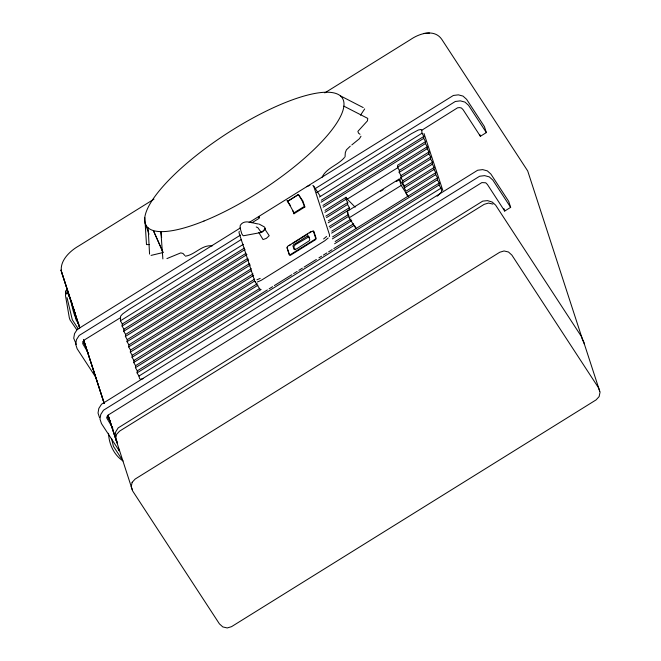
<?xml version="1.0" encoding="UTF-8"?>
<svg xmlns="http://www.w3.org/2000/svg" width="661" height="661" viewBox="0 0 661 661"><rect width="100%" height="100%" fill="white"/><g stroke="black" fill="none" stroke-linecap="round" stroke-linejoin="round"><path stroke-width="0.99" d="M143.107 378.695L140.578 379.274L139.636 378.72L138.942 376.059L137.075 372.87L137.298 370.846L135.431 367.656L135.571 365.682L133.704 362.492L133.919 360.46L132.051 357.271L132.2 355.296L130.333 352.106L130.548 350.082L128.68 346.893L128.903 344.86L127.028 341.671L127.251 339.647L125.383 336.457L125.598 334.433L123.731 331.244L123.954 329.219L122.078 326.03L122.302 323.997L120.434 320.808L120.599 316.206L122.582 313.975L129.11 309.307L241.257 239.546M67.761 291.6L66.835 289.807L65.67 291.179L65.505 295.731L69.298 317.66L70.016 319.883L76.841 329.856M345.025 156.905L345.323 152.575L346.414 149.84L350.28 146.172M439.358 194.408L441.35 192.169L441.672 190.831L440.961 188.187L439.086 185.006L439.243 183.014L437.359 179.833L437.59 177.801L435.706 174.62L435.863 172.637L433.988 169.456L434.219 167.415L432.335 164.234L432.492 162.251L430.608 159.07L430.765 157.078L428.882 153.897L429.039 151.914L427.163 148.733L427.32 146.742L425.436 143.561L425.593 141.578L423.709 138.397L423.866 136.406L421.982 133.225L421.743 130.019L420.801 129.465L418.273 130.035L411.423 133.687L316.602 192.673M329.393 236.531L329.542 234.886L313.686 186.154L312.793 185.576M328.228 222.757L349.256 209.677L349.438 207.67L347.562 204.489L347.752 202.481L345.877 199.292L346.067 197.284L325.047 210.363M435.863 172.637L406.11 191.145L404.235 187.955L404.425 185.948L402.549 182.767L402.739 180.759L400.863 177.578L401.053 175.57L399.178 172.381L399.36 170.373L397.484 167.192L397.674 165.184L427.32 146.742M239.232 231.342L238.985 232.622L254.815 281.371L260.236 289.675M287.568 246.884L287.048 247.933L289.411 255.196L290.319 255.344L315.677 239.571L316.198 238.53L313.843 231.267L312.926 231.11M259.286 224.153L264.392 226.946L265.482 228.615L262.64 231.606L260.046 232.746L262.161 231.895L264.78 229.45M321.973 177.404C326.435 167.803 337.986 165.291 344.422 157.549M360.989 136.224L359.46 138.694L351.809 144.924M360.509 115.179L364.698 108.891M106.793 417.744L107.958 416.38L108.264 416.794M323.626 238.935L326.575 236.464M328.195 237.977L324.7 240.835L261.26 280.305L257.393 282.016M437.152 196.185L438.623 195.003M153.955 199.168L78.618 246.032C68.868 251.577 57.292 263.07 62.555 275.224L79.725 328.046M324.791 92.895L410.646 39.495C419.495 33.414 434.376 28.621 441.771 39.33L527.709 170.959L582.853 340.58M240.34 227.962L77.23 329.442L74.536 333.623L73.726 338.25L76.312 344.48M249.09 222.517L453.355 95.465L458.37 94.845L463.014 96.093L466.592 99.307L484.397 126.573L486.347 132.58L480.39 136.29L463.097 109.701L461.428 108.016L459.643 107.594L457.552 107.817L421.297 130.556M251.833 222.848L259.219 218.254L258.658 216.535L259.401 217.403M287.543 201.316L298.442 194.532L302.945 201.118L304.845 206.976L293.938 213.759C293.74 210.438 281.247 191.921 290.353 205.431M287.56 201.448L298.442 194.532M240.497 235.085L79.188 335.449L76.494 339.63L75.684 344.257L77.155 348.785L94.961 376.051L94.399 374.333M315.024 188.724L455.305 101.48L460.32 100.86L464.964 102.1L468.55 105.314L486.347 132.58M120.558 317.635L84.121 340.118L82.675 343.629L88.02 352.66M120.434 320.808L243.364 244.339M293.525 213.131L304.432 206.348L302.234 200.886L298.466 194.665M319.42 197.028L421.982 133.225M122.302 323.997L244.363 248.073M321.296 200.217L423.866 136.406M122.078 326.03L245.041 249.536M321.097 202.225L423.709 138.397M123.954 329.219L246.041 253.27M322.973 205.414L425.593 141.578M123.731 331.244L246.958 254.584M323.171 207.182L425.436 143.561M125.598 334.433L247.958 258.319M125.383 336.457L248.635 259.781M324.857 212.371L345.877 199.292M397.484 167.192L427.163 148.733M346.067 197.284L347.265 199.118L397.996 167.555M127.251 339.647L249.635 263.516M325.856 216.106L347.752 202.481M399.36 170.373L429.039 151.914M127.028 341.671L250.321 264.978M326.542 217.568L347.562 204.489M399.178 172.381L428.882 153.897M128.903 344.86L251.32 268.713M328.418 220.749L349.438 207.67M401.053 175.57L430.765 157.078M289.179 245.595L290.865 244.545M292.559 243.488L299.326 239.282M301.011 238.233L307.778 234.027M309.464 232.969L311.157 231.92M128.68 346.893L251.122 270.721M400.863 177.578L430.608 159.07M356.064 228.706L349.148 217.808L347.075 211.437L399.137 179.057L404.722 187.617M380.529 191.368L383.157 189.74M396.278 181.577L401.524 178.313M130.548 350.082L252.998 273.91M329.228 226.492L348.496 214.495M402.739 180.759L432.492 162.251M130.333 352.106L253.684 275.373M329.913 227.954L349.19 215.957M402.549 182.767L432.335 164.234M349.148 217.808L401.202 185.427L399.137 179.057M132.2 355.296L254.675 279.099M331.789 231.135L351.065 219.146M404.425 185.948L434.219 167.415M132.051 357.271L254.502 281.107M331.599 233.143L351.751 220.609M404.235 187.955L433.988 169.456M133.919 360.46L257.245 283.743M332.599 236.869L353.627 223.79M133.704 362.492L257.93 285.213M332.409 238.877L354.313 225.252L356.188 228.442M405.92 193.152L435.706 174.62M135.571 365.682L259.806 288.394M335.16 241.521L437.59 177.801M135.431 367.656L261.136 289.46M334.582 243.769L437.359 179.833M137.298 370.846L267.383 289.923M269.126 288.84L272.629 286.659M274.373 285.577L291.865 274.695M293.616 273.604L297.111 271.431M298.863 270.341L302.358 268.168M304.11 267.077L316.346 259.467M318.974 257.831L321.593 256.204M323.345 255.113L326.84 252.94M328.591 251.849L332.086 249.676M333.838 248.586L439.243 183.014M137.075 372.87L439.086 185.006M138.942 376.059L440.961 188.187M112.874 428.295L106.966 418.396L108.421 414.885L481.852 182.593L485.719 182.791L487.397 184.477L504.69 211.057L510.647 207.356L508.697 201.349L490.892 174.074L487.306 170.86L482.67 169.621L477.647 170.241L101.53 404.218L98.836 408.391L98.026 413.026L99.497 417.545M72.561 304.523L67.951 293.22L66.579 293.988L65.67 291.179M307.671 235.969L293.451 244.818L292.914 245.851L294.104 249.511L296.855 248.784L309.241 240.794L309.778 239.761L308.588 236.101L307.671 235.969L309.604 237.638M166.919 258.591L180.759 252.89L183.006 253.469L184.807 255.493M306.605 186.708L309.902 185.295M256.898 279.81L260.186 278.397M308.406 237.092L295.756 244.438L294.195 245.942L293.93 247.388L295.062 249.825M151.055 255.402L163.151 252.51M185.411 256.171C195.045 254.807 201.993 244.446 212.214 245.9M265.482 228.615L264.516 228.623L269.209 235.713L266.366 238.373L263.037 239.563L259.038 232.879L243.545 235.754L242.851 235.39L241.761 233.73L240.05 227.797L240.257 225.36C244.446 218.832 252.494 223.36 258.468 223.996M429.468 33.05L423.825 33.43M149.485 244.562L146.486 244.587L144.817 217.626M492.916 204.092L488.479 203.059L484.174 204.34L119.591 431.137L116.576 434.401L115.667 438.772L117.096 443.068M256.228 226.979L257.782 227.599L261.31 232.465M343.827 106.132L367.764 118.402L367.475 120.823L357.89 131.365L358.51 133.142L360.005 134.274M340.506 95.895L363.195 107.578M123.053 460.981C114.006 455.107 108.908 443.977 108.528 433.261M254.815 281.371L255.815 282.297M347.265 199.118L355.164 207.149M82.699 341.522L85.509 345.802M106.999 416.298L109.8 420.578M510.647 207.356L492.842 180.081L489.264 176.867L484.62 175.628L479.605 176.247L103.48 410.225L100.786 414.397L99.976 419.033L101.447 423.561L119.253 450.827L118.418 448.249M347.075 211.437L348.198 213.148M313.686 186.154L320.188 196.119M304.432 206.348L304.845 206.976M77.684 321.42C72.041 313.099 72.413 302.168 67.951 293.22M78.915 324.361L76.23 320.255L74.106 309.141M78.271 328.914L72.305 319.767L67.017 297.632M117.567 442.754L115.014 436.739L115.658 431.964L118.145 427.915L482.737 201.118L487.545 200.63L492.255 202.076L495.643 205.15L581.581 336.78L583.01 341.076M121.574 458.808L113.428 446.332L111.585 438.64M401.202 185.427L408.118 196.325M406.391 193.946L407.796 196.334M162.746 251.601L153.393 230.598L162.978 252.304M68.306 293.467L66.868 289.882M145.255 223.509L148.989 234.201M423.998 133.481L442.837 190.475M583.043 340.027L584.473 344.323M583.233 340.597L599.734 391.279M479.836 134.571L480.39 136.29M503.847 208.488L504.69 211.057M292.988 210.834L293.938 213.759M79.717 327.839L60.961 270.019L79.659 327.716M83.848 340.58L104.198 403.301M116.278 440.548L108.016 415.067L132.349 490.024M83.856 340.77L104.198 403.375M83.468 339.448L104.074 403.003M108.189 415.711L114.849 436.252M68.686 294.36L69.512 297.318M258.905 232.375L259.038 232.879M161.648 237.522L160.879 231.639L162.87 258.922M148.138 227.863L149.56 254.097M132.142 482.315L131.233 486.678L132.663 490.983L219.402 623.835L222.79 626.917L227.227 627.95L231.532 626.661L596.115 399.872L599.13 396.608L600.039 392.237L598.61 387.941L511.87 255.088L508.483 252.006L504.046 250.965L499.741 252.254L135.158 479.051L132.142 482.315M287.56 246.388L287.056 247.445L289.353 254.518L290.262 254.692L315.132 239.224L315.644 238.167L313.347 231.094L310.744 231.705L287.56 246.388M203.993 221.022A116.989 33.306 -33.1 0 0 343.39 100.257A116.989 33.306 -33.1 0 0 185.584 164.358A116.989 33.306 -33.1 0 0 203.993 221.022"/></g></svg>
